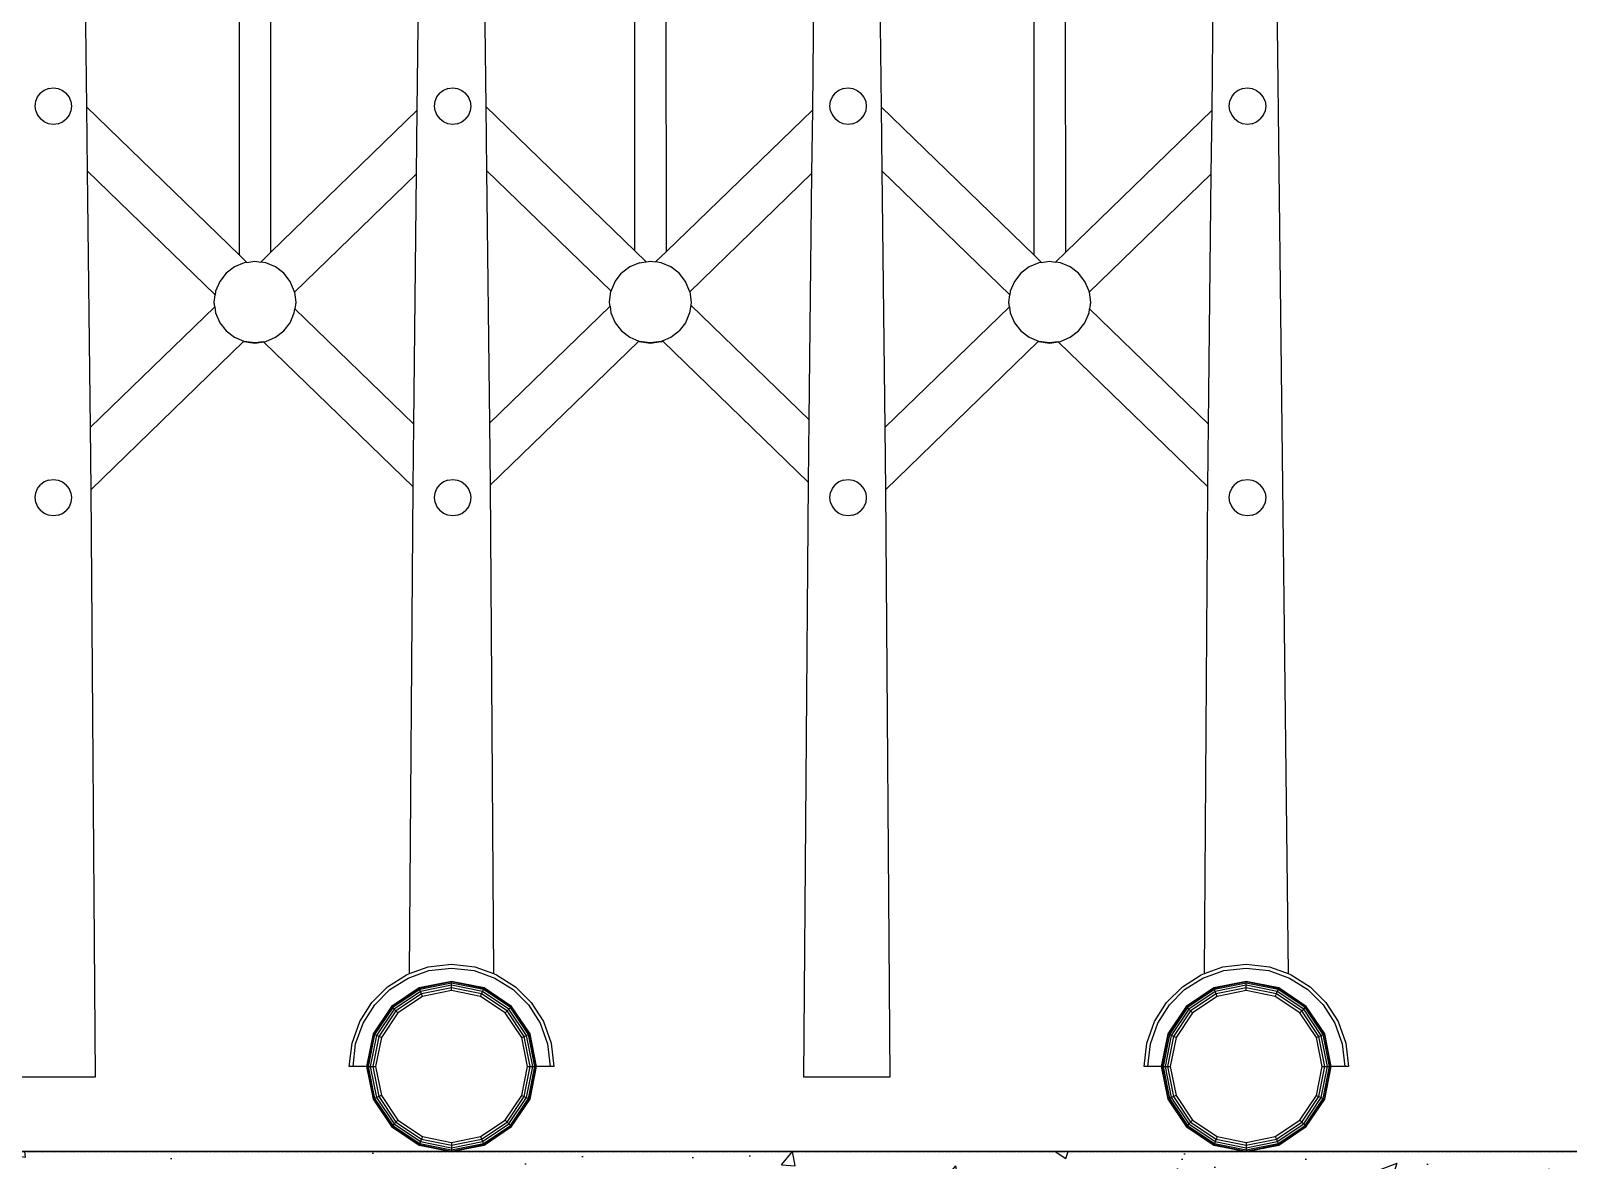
# Model space of a CAD drawing. Extents: x -202236 to 1002404, y -663931 to 1550022.
# Drawn here: x -54808 to -53794, y -351726 to -350982 of the extents above; entities that cross this region are included whole.
import ezdxf

# ---------------------------------------------------------------- set-up
doc = ezdxf.new("R2010")
doc.units = 0
doc.linetypes.add('DOTE', pattern=[2.42, 2, -0.2, 0.02, -0.2])
doc.layers.add('A-AXIS-DOTE', color=14, linetype='DOTE')
doc.layers.add('A-SFCE', color=30, linetype='Continuous')

msp = doc.modelspace()

# ---------------------------------------------------------------- hatches: boundary and pattern name
h = msp.add_hatch()
h.set_pattern_fill('混凝土', color=8, scale=15, angle=-21.69758, style=0, double=1)
h.set_pattern_definition([(50, (-54184.04, -351851.65), (107.589, -9.413), [11.25, -123.75]), (355, (-54184.04, -351851.65), (-20.813, 112.829), [9, -99]), (100.451, (-54175.07, -351852.44), (86.7764, 103.416), [9.561, -105.171]), (46.184, (-54184.04, -351821.65), (160.086, -24.828), [16.875, -185.625]), (96.636, (-54170.7, -351823.72), (140.2, 146.118), [14.342, -157.757]), (351.184, (-54184.04, -351821.65), (140.2, 146.118), [13.5, -148.5]), (21, (-54169.04, -351829.15), (89.536, -60.393), [11.25, -123.75]), (326, (-54169.04, -351829.15), (36.497, 108.7725), [9, -99]), (71.451, (-54161.58, -351834.18), (126.0334, 48.3796), [9.561, -105.171]), (37.5, (-54184.04, -351851.65), (1.824, 49.9341), [0, -97.8, 0, -100.5, 0, -99.375]), (7.5, (-54184.04, -351851.65), (39.4604, 59.1618), [0, -57.3, 0, -95.55, 0, -37.875]), (327.5, (-54217.49, -351851.65), (80.0734, -3.3832), [0, -37.5, 0, -117, 0, -155.25]), (317.5, (-54232.49, -351851.65), (87.478, 15.0157), [0, -48.75, 0, -77.7, 0, -110.25])])
h.paths.add_polyline_path([(-53758.23, -351720.63), (-55555.67, -351720.63), (-55555.67, -351920.63), (-53758.23, -351920.63)])

# ---------------------------------------------------------------- linework, layer by layer
at = {"color": 250}
for p, q in [((-53988.92, -350680.35), (-53978.34, -351603.33)), ((-54669.97, -351129.65), (-54670.06, -350823.23)), ((-54649.14, -351127.71), (-54649.24, -350823)), ((-54409.23, -351126.81), (-54409.32, -350820.49)), ((-54388.41, -351127.29), (-54388.5, -350820.16)), ((-54145.86, -351129.65), (-54145.95, -350823.23)), ((-54125.03, -351127.71), (-54125.13, -350823)), ((-54552.64, -351034.16), (-54551.3, -350917.9)), ((-54508.85, -350916.96), (-54507.54, -351031.55)), ((-54291.89, -351033.74), (-54290.53, -350915.09)), ((-54028.53, -351034.16), (-54027.2, -350917.9)), ((-54772.16, -350922.19), (-54770.91, -351031.84)), ((-54248.05, -350922.19), (-54246.8, -351031.84)), ((-54798.72, -351021.01), (-54801.15, -351022.89)), ((-54795.84, -351019.8), (-54798.72, -351021.01)), ((-54795.84, -351019.8), (-54792.65, -351019.37)), ((-54792.65, -351019.37), (-54789.45, -351019.8)), ((-54789.45, -351019.8), (-54786.58, -351021.01)), ((-54786.58, -351021.01), (-54784.15, -351022.89)), ((-54535.35, -351021.01), (-54537.78, -351022.89)), ((-54532.47, -351019.8), (-54535.35, -351021.01)), ((-54532.47, -351019.8), (-54529.28, -351019.37)), ((-54529.28, -351019.37), (-54526.08, -351019.8)), ((-54526.08, -351019.8), (-54523.21, -351021.01)), ((-54523.21, -351021.01), (-54520.78, -351022.89)), ((-54274.61, -351021.01), (-54277.04, -351022.89)), ((-54271.74, -351019.8), (-54274.61, -351021.01)), ((-54271.74, -351019.8), (-54268.54, -351019.37)), ((-54268.54, -351019.37), (-54265.35, -351019.8)), ((-54265.35, -351019.8), (-54262.47, -351021.01)), ((-54262.47, -351021.01), (-54260.04, -351022.89)), ((-54011.24, -351021.01), (-54013.67, -351022.89)), ((-54008.37, -351019.8), (-54011.24, -351021.01)), ((-54008.37, -351019.8), (-54005.17, -351019.37)), ((-54005.17, -351019.37), (-54001.98, -351019.8)), ((-54001.98, -351019.8), (-53999.1, -351021.01)), ((-53999.1, -351021.01), (-53996.67, -351022.89)), ((-54804.67, -351031.39), (-54804.24, -351028.2)), ((-54804.24, -351028.2), (-54803.03, -351025.33)), ((-54803.03, -351025.33), (-54801.15, -351022.89)), ((-54782.27, -351025.33), (-54784.15, -351022.89)), ((-54781.05, -351028.2), (-54782.27, -351025.33)), ((-54781.05, -351028.2), (-54780.62, -351031.39)), ((-54541.3, -351031.39), (-54540.87, -351028.2)), ((-54540.87, -351028.2), (-54539.66, -351025.33)), ((-54539.66, -351025.33), (-54537.78, -351022.89)), ((-54518.9, -351025.33), (-54520.78, -351022.89)), ((-54517.68, -351028.2), (-54518.9, -351025.33)), ((-54517.68, -351028.2), (-54517.25, -351031.39)), ((-54280.57, -351031.39), (-54280.14, -351028.2)), ((-54280.14, -351028.2), (-54278.92, -351025.33)), ((-54278.92, -351025.33), (-54277.04, -351022.89)), ((-54258.16, -351025.33), (-54260.04, -351022.89)), ((-54256.95, -351028.2), (-54258.16, -351025.33)), ((-54256.95, -351028.2), (-54256.52, -351031.39)), ((-54017.2, -351031.39), (-54016.77, -351028.2)), ((-54016.77, -351028.2), (-54015.55, -351025.33)), ((-54015.55, -351025.33), (-54013.67, -351022.89)), ((-53994.79, -351025.33), (-53996.67, -351022.89)), ((-53993.58, -351028.2), (-53994.79, -351025.33)), ((-53993.58, -351028.2), (-53993.15, -351031.39)), ((-54804.24, -351034.59), (-54804.67, -351031.39)), ((-54804.24, -351034.59), (-54803.03, -351037.46)), ((-54803.03, -351037.46), (-54801.15, -351039.89)), ((-54798.72, -351041.78), (-54801.15, -351039.89)), ((-54786.58, -351041.78), (-54784.15, -351039.89)), ((-54782.27, -351037.46), (-54784.15, -351039.89)), ((-54781.05, -351034.59), (-54782.27, -351037.46)), ((-54780.62, -351031.39), (-54781.05, -351034.59)), ((-54770.91, -351031.84), (-54669.97, -351129.65)), ((-54770.91, -351031.84), (-54770.42, -351074.05)), ((-54649.14, -351127.71), (-54552.64, -351034.16)), ((-54553.12, -351076.03), (-54552.64, -351034.16)), ((-54540.87, -351034.59), (-54541.3, -351031.39)), ((-54540.87, -351034.59), (-54539.66, -351037.46)), ((-54539.66, -351037.46), (-54537.78, -351039.89)), ((-54535.35, -351041.78), (-54537.78, -351039.89)), ((-54523.21, -351041.78), (-54520.78, -351039.89)), ((-54518.9, -351037.46), (-54520.78, -351039.89)), ((-54517.68, -351034.59), (-54518.9, -351037.46)), ((-54517.25, -351031.39), (-54517.68, -351034.59)), ((-54507.54, -351031.55), (-54409.23, -351126.81)), ((-54507.54, -351031.55), (-54507.06, -351073.76)), ((-54388.41, -351127.29), (-54291.89, -351033.74)), ((-54292.37, -351075.61), (-54291.89, -351033.74)), ((-54280.14, -351034.59), (-54280.57, -351031.39)), ((-54280.14, -351034.59), (-54278.92, -351037.46)), ((-54278.92, -351037.46), (-54277.04, -351039.89)), ((-54274.61, -351041.78), (-54277.04, -351039.89)), ((-54262.47, -351041.78), (-54260.04, -351039.89)), ((-54258.16, -351037.46), (-54260.04, -351039.89)), ((-54256.95, -351034.59), (-54258.16, -351037.46)), ((-54256.52, -351031.39), (-54256.95, -351034.59)), ((-54246.8, -351031.84), (-54145.86, -351129.65)), ((-54246.8, -351031.84), (-54246.31, -351074.05)), ((-54125.03, -351127.71), (-54028.53, -351034.16)), ((-54029.01, -351076.03), (-54028.53, -351034.16)), ((-54016.77, -351034.59), (-54017.2, -351031.39)), ((-54016.77, -351034.59), (-54015.55, -351037.46)), ((-54015.55, -351037.46), (-54013.67, -351039.89)), ((-54011.24, -351041.78), (-54013.67, -351039.89)), ((-53999.1, -351041.78), (-53996.67, -351039.89)), ((-53994.79, -351037.46), (-53996.67, -351039.89)), ((-53993.58, -351034.59), (-53994.79, -351037.46)), ((-53993.15, -351031.39), (-53993.58, -351034.59)), ((-54795.84, -351042.99), (-54798.72, -351041.78)), ((-54792.65, -351043.42), (-54795.84, -351042.99)), ((-54789.45, -351042.99), (-54792.65, -351043.42)), ((-54789.45, -351042.99), (-54786.58, -351041.78)), ((-54532.47, -351042.99), (-54535.35, -351041.78)), ((-54529.28, -351043.42), (-54532.47, -351042.99)), ((-54526.08, -351042.99), (-54529.28, -351043.42)), ((-54526.08, -351042.99), (-54523.21, -351041.78)), ((-54271.74, -351042.99), (-54274.61, -351041.78)), ((-54268.54, -351043.42), (-54271.74, -351042.99)), ((-54265.35, -351042.99), (-54268.54, -351043.42)), ((-54265.35, -351042.99), (-54262.47, -351041.78)), ((-54008.37, -351042.99), (-54011.24, -351041.78)), ((-54005.17, -351043.42), (-54008.37, -351042.99)), ((-54001.98, -351042.99), (-54005.17, -351043.42)), ((-54001.98, -351042.99), (-53999.1, -351041.78)), ((-54685.98, -351155.88), (-54770.42, -351074.05)), ((-54770.42, -351074.05), (-54768.48, -351243.38)), ((-54553.12, -351076.03), (-54633.68, -351154.13)), ((-54555.01, -351241.05), (-54553.12, -351076.03)), ((-54424.89, -351153.38), (-54507.06, -351073.76)), ((-54507.06, -351073.76), (-54505.14, -351240.45)), ((-54292.37, -351075.61), (-54373, -351153.76)), ((-54294.24, -351238.24), (-54292.37, -351075.61)), ((-54161.88, -351155.88), (-54246.31, -351074.05)), ((-54246.31, -351074.05), (-54244.37, -351243.38)), ((-54029.01, -351076.03), (-54109.58, -351154.13)), ((-54030.9, -351241.05), (-54029.01, -351076.03)), ((-54669.97, -351129.65), (-54665.04, -351134.42)), ((-54655.87, -351134.22), (-54649.14, -351127.71)), ((-54409.23, -351126.81), (-54401.73, -351134.08)), ((-54388.41, -351127.29), (-54395.5, -351134.17)), ((-54145.86, -351129.65), (-54140.94, -351134.42)), ((-54131.76, -351134.22), (-54125.03, -351127.71)), ((-54678.74, -351141.59), (-54682.94, -351147.04)), ((-54673.29, -351137.38), (-54678.74, -351141.59)), ((-54666.86, -351134.67), (-54673.29, -351137.38)), ((-54665.04, -351134.42), (-54666.86, -351134.67)), ((-54665.04, -351134.42), (-54659.72, -351133.71)), ((-54659.72, -351133.71), (-54655.87, -351134.22)), ((-54652.57, -351134.67), (-54655.87, -351134.22)), ((-54646.14, -351137.38), (-54652.57, -351134.67)), ((-54640.7, -351141.59), (-54646.14, -351137.38)), ((-54636.49, -351147.04), (-54640.7, -351141.59)), ((-54422.21, -351147.04), (-54418, -351141.59)), ((-54412.55, -351137.38), (-54418, -351141.59)), ((-54406.13, -351134.67), (-54412.55, -351137.38)), ((-54406.13, -351134.67), (-54401.73, -351134.08)), ((-54401.73, -351134.08), (-54398.98, -351133.71)), ((-54398.98, -351133.71), (-54395.5, -351134.17)), ((-54391.83, -351134.67), (-54395.5, -351134.17)), ((-54385.4, -351137.38), (-54391.83, -351134.67)), ((-54379.96, -351141.59), (-54385.4, -351137.38)), ((-54375.75, -351147.04), (-54379.96, -351141.59)), ((-54154.63, -351141.59), (-54158.84, -351147.04)), ((-54149.18, -351137.38), (-54154.63, -351141.59)), ((-54142.76, -351134.67), (-54149.18, -351137.38)), ((-54140.94, -351134.42), (-54142.76, -351134.67)), ((-54140.94, -351134.42), (-54135.61, -351133.71)), ((-54135.61, -351133.71), (-54131.76, -351134.22)), ((-54128.46, -351134.67), (-54131.76, -351134.22)), ((-54122.03, -351137.38), (-54128.46, -351134.67)), ((-54116.59, -351141.59), (-54122.03, -351137.38)), ((-54112.38, -351147.04), (-54116.59, -351141.59)), ((-54682.94, -351147.04), (-54685.66, -351153.46)), ((-54633.77, -351153.46), (-54636.49, -351147.04)), ((-54424.89, -351153.38), (-54422.21, -351147.04)), ((-54373.04, -351153.46), (-54375.75, -351147.04)), ((-54158.84, -351147.04), (-54161.55, -351153.46)), ((-54109.66, -351153.46), (-54112.38, -351147.04)), ((-54686.62, -351160.61), (-54685.98, -351155.88)), ((-54686.6, -351160.76), (-54686.62, -351160.61)), ((-54686.62, -351160.92), (-54686.6, -351160.76)), ((-54686.25, -351163.67), (-54686.62, -351160.92)), ((-54686.21, -351163.64), (-54686.6, -351160.76)), ((-54685.66, -351153.46), (-54685.98, -351155.88)), ((-54633.68, -351154.13), (-54633.77, -351153.46)), ((-54633.68, -351154.13), (-54632.81, -351160.61)), ((-54632.83, -351160.76), (-54633.41, -351165.08)), ((-54632.81, -351160.92), (-54633.38, -351165.11)), ((-54632.81, -351160.61), (-54632.83, -351160.76)), ((-54632.83, -351160.76), (-54632.81, -351160.92)), ((-54425.88, -351160.61), (-54424.92, -351153.46)), ((-54425.86, -351160.76), (-54425.88, -351160.61)), ((-54425.88, -351160.92), (-54425.86, -351160.76)), ((-54425.56, -351163.31), (-54425.88, -351160.92)), ((-54425.52, -351163.27), (-54425.86, -351160.76)), ((-54424.92, -351153.46), (-54424.89, -351153.38)), ((-54373, -351153.76), (-54373.04, -351153.46)), ((-54372.34, -351162.56), (-54373.04, -351167.76)), ((-54373, -351153.76), (-54372.07, -351160.61)), ((-54372.09, -351160.76), (-54372.34, -351162.56)), ((-54372.34, -351162.56), (-54372.3, -351162.6)), ((-54372.07, -351160.92), (-54372.3, -351162.6)), ((-54372.3, -351162.6), (-54294.24, -351238.24)), ((-54372.07, -351160.61), (-54372.09, -351160.76)), ((-54372.09, -351160.76), (-54372.07, -351160.92)), ((-54162.51, -351160.61), (-54161.88, -351155.88)), ((-54162.49, -351160.76), (-54162.51, -351160.61)), ((-54162.51, -351160.92), (-54162.49, -351160.76)), ((-54162.14, -351163.67), (-54162.51, -351160.92)), ((-54162.1, -351163.64), (-54162.49, -351160.76)), ((-54161.55, -351153.46), (-54161.88, -351155.88)), ((-54109.58, -351154.13), (-54109.66, -351153.46)), ((-54109.58, -351154.13), (-54108.7, -351160.61)), ((-54108.72, -351160.76), (-54109.3, -351165.08)), ((-54108.7, -351160.92), (-54109.27, -351165.11)), ((-54108.7, -351160.61), (-54108.72, -351160.76)), ((-54108.72, -351160.76), (-54108.7, -351160.92)), ((-54768.48, -351243.38), (-54686.25, -351163.67)), ((-54686.25, -351163.67), (-54686.21, -351163.64)), ((-54686.21, -351163.64), (-54685.66, -351167.76)), ((-54685.66, -351167.76), (-54682.94, -351174.18)), ((-54636.49, -351174.18), (-54633.77, -351167.76)), ((-54633.77, -351167.76), (-54633.41, -351165.08)), ((-54633.41, -351165.08), (-54633.38, -351165.11)), ((-54633.38, -351165.11), (-54555.01, -351241.05)), ((-54505.14, -351240.45), (-54425.56, -351163.31)), ((-54425.56, -351163.31), (-54425.52, -351163.27)), ((-54425.52, -351163.27), (-54424.92, -351167.76)), ((-54424.92, -351167.76), (-54422.21, -351174.18)), ((-54373.04, -351167.76), (-54375.75, -351174.18)), ((-54244.37, -351243.38), (-54162.14, -351163.67)), ((-54162.14, -351163.67), (-54162.1, -351163.64)), ((-54162.1, -351163.64), (-54161.55, -351167.76)), ((-54161.55, -351167.76), (-54158.84, -351174.18)), ((-54112.38, -351174.18), (-54109.66, -351167.76)), ((-54109.66, -351167.76), (-54109.3, -351165.08)), ((-54109.3, -351165.08), (-54109.27, -351165.11)), ((-54109.27, -351165.11), (-54030.9, -351241.05)), ((-54682.94, -351174.18), (-54678.74, -351179.63)), ((-54678.74, -351179.63), (-54673.29, -351183.84)), ((-54646.14, -351183.84), (-54640.7, -351179.63)), ((-54640.7, -351179.63), (-54636.49, -351174.18)), ((-54422.21, -351174.18), (-54418, -351179.63)), ((-54418, -351179.63), (-54412.55, -351183.84)), ((-54385.4, -351183.84), (-54379.96, -351179.63)), ((-54375.75, -351174.18), (-54379.96, -351179.63)), ((-54158.84, -351174.18), (-54154.63, -351179.63)), ((-54154.63, -351179.63), (-54149.18, -351183.84)), ((-54122.03, -351183.84), (-54116.59, -351179.63)), ((-54116.59, -351179.63), (-54112.38, -351174.18)), ((-54667.28, -351186.69), (-54768.01, -351284.33)), ((-54673.29, -351183.84), (-54667.05, -351186.47)), ((-54667.05, -351186.47), (-54667.28, -351186.69)), ((-54666.86, -351186.86), (-54667.28, -351186.69)), ((-54666.86, -351186.55), (-54667.05, -351186.47)), ((-54659.72, -351187.52), (-54666.86, -351186.55)), ((-54659.72, -351187.82), (-54666.86, -351186.86)), ((-54654.11, -351186.76), (-54659.72, -351187.52)), ((-54653.83, -351187.03), (-54659.72, -351187.82)), ((-54654.11, -351186.76), (-54652.57, -351186.55)), ((-54653.83, -351187.03), (-54654.11, -351186.76)), ((-54555.48, -351282.33), (-54653.83, -351187.03)), ((-54652.57, -351186.55), (-54646.14, -351183.84)), ((-54406.84, -351186.56), (-54504.68, -351281.4)), ((-54412.55, -351183.84), (-54406.61, -351186.35)), ((-54406.61, -351186.35), (-54406.84, -351186.56)), ((-54406.13, -351186.86), (-54406.84, -351186.56)), ((-54406.13, -351186.55), (-54406.61, -351186.35)), ((-54398.98, -351187.52), (-54406.13, -351186.55)), ((-54398.98, -351187.82), (-54406.13, -351186.86)), ((-54391.83, -351186.55), (-54398.98, -351187.52)), ((-54391.83, -351186.86), (-54398.98, -351187.82)), ((-54391.83, -351186.55), (-54391.01, -351186.21)), ((-54391.83, -351186.86), (-54390.79, -351186.42)), ((-54391.01, -351186.21), (-54385.4, -351183.84)), ((-54390.79, -351186.42), (-54391.01, -351186.21)), ((-54294.71, -351279.52), (-54390.79, -351186.42)), ((-54143.17, -351186.69), (-54243.9, -351284.33)), ((-54149.18, -351183.84), (-54142.95, -351186.47)), ((-54142.95, -351186.47), (-54143.17, -351186.69)), ((-54142.76, -351186.86), (-54143.17, -351186.69)), ((-54142.76, -351186.55), (-54142.95, -351186.47)), ((-54135.61, -351187.52), (-54142.76, -351186.55)), ((-54135.61, -351187.82), (-54142.76, -351186.86)), ((-54130, -351186.76), (-54135.61, -351187.52)), ((-54129.72, -351187.03), (-54135.61, -351187.82)), ((-54130, -351186.76), (-54128.46, -351186.55)), ((-54129.72, -351187.03), (-54130, -351186.76)), ((-54031.37, -351282.33), (-54129.72, -351187.03)), ((-54128.46, -351186.55), (-54122.03, -351183.84)), ((-54768.48, -351243.38), (-54768.01, -351284.33)), ((-54555.48, -351282.33), (-54555.01, -351241.05)), ((-54505.14, -351240.45), (-54504.68, -351281.4)), ((-54294.71, -351279.52), (-54294.24, -351238.24)), ((-54244.37, -351243.38), (-54243.9, -351284.33)), ((-54031.37, -351282.33), (-54030.9, -351241.05)), ((-54804.24, -351286.35), (-54803.03, -351283.48)), ((-54803.03, -351283.48), (-54801.15, -351281.05)), ((-54798.72, -351279.17), (-54801.15, -351281.05)), ((-54795.84, -351277.95), (-54798.72, -351279.17)), ((-54795.84, -351277.95), (-54792.65, -351277.52)), ((-54792.65, -351277.52), (-54789.45, -351277.95)), ((-54789.45, -351277.95), (-54786.58, -351279.17)), ((-54786.58, -351279.17), (-54784.15, -351281.05)), ((-54782.27, -351283.48), (-54784.15, -351281.05)), ((-54781.05, -351286.35), (-54782.27, -351283.48)), ((-54768.01, -351284.33), (-54765.03, -351671.58)), ((-54557.7, -351603.33), (-54555.48, -351282.33)), ((-54540.87, -351286.35), (-54539.66, -351283.48)), ((-54539.66, -351283.48), (-54537.78, -351281.05)), ((-54535.35, -351279.17), (-54537.78, -351281.05)), ((-54532.47, -351277.95), (-54535.35, -351279.17)), ((-54532.47, -351277.95), (-54529.28, -351277.52)), ((-54529.28, -351277.52), (-54526.08, -351277.95)), ((-54526.08, -351277.95), (-54523.21, -351279.17)), ((-54523.21, -351279.17), (-54520.78, -351281.05)), ((-54518.9, -351283.48), (-54520.78, -351281.05)), ((-54517.68, -351286.35), (-54518.9, -351283.48)), ((-54504.68, -351281.4), (-54502.45, -351603.33)), ((-54297.74, -351671.58), (-54294.71, -351279.52)), ((-54280.14, -351286.35), (-54278.92, -351283.48)), ((-54278.92, -351283.48), (-54277.04, -351281.05)), ((-54274.61, -351279.17), (-54277.04, -351281.05)), ((-54271.74, -351277.95), (-54274.61, -351279.17)), ((-54271.74, -351277.95), (-54268.54, -351277.52)), ((-54268.54, -351277.52), (-54265.35, -351277.95)), ((-54265.35, -351277.95), (-54262.47, -351279.17)), ((-54262.47, -351279.17), (-54260.04, -351281.05)), ((-54258.16, -351283.48), (-54260.04, -351281.05)), ((-54256.95, -351286.35), (-54258.16, -351283.48)), ((-54243.9, -351284.33), (-54240.93, -351671.58)), ((-54033.59, -351603.33), (-54031.37, -351282.33)), ((-54016.77, -351286.35), (-54015.55, -351283.48)), ((-54015.55, -351283.48), (-54013.67, -351281.05)), ((-54011.24, -351279.17), (-54013.67, -351281.05)), ((-54008.37, -351277.95), (-54011.24, -351279.17)), ((-54008.37, -351277.95), (-54005.17, -351277.52)), ((-54005.17, -351277.52), (-54001.98, -351277.95)), ((-54001.98, -351277.95), (-53999.1, -351279.17)), ((-53999.1, -351279.17), (-53996.67, -351281.05)), ((-53994.79, -351283.48), (-53996.67, -351281.05)), ((-53993.58, -351286.35), (-53994.79, -351283.48)), ((-54804.67, -351289.55), (-54804.24, -351286.35)), ((-54804.24, -351292.74), (-54804.67, -351289.55)), ((-54804.24, -351292.74), (-54803.03, -351295.62)), ((-54781.05, -351292.74), (-54782.27, -351295.62)), ((-54781.05, -351286.35), (-54780.62, -351289.55)), ((-54780.62, -351289.55), (-54781.05, -351292.74)), ((-54541.3, -351289.55), (-54540.87, -351286.35)), ((-54540.87, -351292.74), (-54541.3, -351289.55)), ((-54540.87, -351292.74), (-54539.66, -351295.62)), ((-54517.68, -351292.74), (-54518.9, -351295.62)), ((-54517.68, -351286.35), (-54517.25, -351289.55)), ((-54517.25, -351289.55), (-54517.68, -351292.74)), ((-54280.57, -351289.55), (-54280.14, -351286.35)), ((-54280.14, -351292.74), (-54280.57, -351289.55)), ((-54280.14, -351292.74), (-54278.92, -351295.62)), ((-54256.95, -351292.74), (-54258.16, -351295.62)), ((-54256.95, -351286.35), (-54256.52, -351289.55)), ((-54256.52, -351289.55), (-54256.95, -351292.74)), ((-54017.2, -351289.55), (-54016.77, -351286.35)), ((-54016.77, -351292.74), (-54017.2, -351289.55)), ((-54016.77, -351292.74), (-54015.55, -351295.62)), ((-53993.58, -351292.74), (-53994.79, -351295.62)), ((-53993.58, -351286.35), (-53993.15, -351289.55)), ((-53993.15, -351289.55), (-53993.58, -351292.74)), ((-54803.03, -351295.62), (-54801.15, -351298.05)), ((-54798.72, -351299.93), (-54801.15, -351298.05)), ((-54795.84, -351301.14), (-54798.72, -351299.93)), ((-54792.65, -351301.57), (-54795.84, -351301.14)), ((-54789.45, -351301.14), (-54792.65, -351301.57)), ((-54789.45, -351301.14), (-54786.58, -351299.93)), ((-54786.58, -351299.93), (-54784.15, -351298.05)), ((-54782.27, -351295.62), (-54784.15, -351298.05)), ((-54539.66, -351295.62), (-54537.78, -351298.05)), ((-54535.35, -351299.93), (-54537.78, -351298.05)), ((-54532.47, -351301.14), (-54535.35, -351299.93)), ((-54529.28, -351301.57), (-54532.47, -351301.14)), ((-54526.08, -351301.14), (-54529.28, -351301.57)), ((-54526.08, -351301.14), (-54523.21, -351299.93)), ((-54523.21, -351299.93), (-54520.78, -351298.05)), ((-54518.9, -351295.62), (-54520.78, -351298.05)), ((-54278.92, -351295.62), (-54277.04, -351298.05)), ((-54274.61, -351299.93), (-54277.04, -351298.05)), ((-54271.74, -351301.14), (-54274.61, -351299.93)), ((-54268.54, -351301.57), (-54271.74, -351301.14)), ((-54265.35, -351301.14), (-54268.54, -351301.57)), ((-54265.35, -351301.14), (-54262.47, -351299.93)), ((-54262.47, -351299.93), (-54260.04, -351298.05)), ((-54258.16, -351295.62), (-54260.04, -351298.05)), ((-54015.55, -351295.62), (-54013.67, -351298.05)), ((-54011.24, -351299.93), (-54013.67, -351298.05)), ((-54008.37, -351301.14), (-54011.24, -351299.93)), ((-54005.17, -351301.57), (-54008.37, -351301.14)), ((-54001.98, -351301.14), (-54005.17, -351301.57)), ((-54001.98, -351301.14), (-53999.1, -351299.93)), ((-53999.1, -351299.93), (-53996.67, -351298.05)), ((-53994.79, -351295.62), (-53996.67, -351298.05)), ((-54557.7, -351603.33), (-54545.52, -351598.97)), ((-54545.52, -351598.97), (-54530.07, -351597.19)), ((-54530.07, -351597.19), (-54514.63, -351598.97)), ((-54514.63, -351598.97), (-54502.45, -351603.33)), ((-54033.59, -351603.33), (-54021.41, -351598.97)), ((-54021.41, -351598.97), (-54005.96, -351597.19)), ((-54005.96, -351597.19), (-53990.52, -351598.97)), ((-53990.52, -351598.97), (-53978.34, -351603.33)), ((-54572.22, -351612.01), (-54559.7, -351604.05)), ((-54570.69, -351613.93), (-54558.63, -351606.26)), ((-54559.7, -351604.05), (-54557.7, -351603.33)), ((-54558.63, -351606.26), (-54544.96, -351601.37)), ((-54530.07, -351608.56), (-54551.52, -351612.82)), ((-54530.07, -351608.85), (-54551.41, -351613.09)), ((-54544.96, -351601.37), (-54530.07, -351599.65)), ((-54530.07, -351599.65), (-54515.19, -351601.37)), ((-54508.63, -351612.82), (-54530.07, -351608.56)), ((-54530.07, -351608.85), (-54530.07, -351608.56)), ((-54508.74, -351613.09), (-54530.07, -351608.85)), ((-54530.07, -351609.7), (-54530.07, -351608.85)), ((-54515.19, -351601.37), (-54501.52, -351606.26)), ((-54502.45, -351603.33), (-54500.44, -351604.05)), ((-54501.52, -351606.26), (-54489.46, -351613.93)), ((-54500.44, -351604.05), (-54487.93, -351612.01)), ((-54048.11, -351612.01), (-54035.59, -351604.05)), ((-54046.58, -351613.93), (-54034.52, -351606.26)), ((-54035.59, -351604.05), (-54033.59, -351603.33)), ((-54034.52, -351606.26), (-54020.85, -351601.37)), ((-54005.96, -351608.56), (-54027.41, -351612.82)), ((-54005.96, -351608.85), (-54027.3, -351613.09)), ((-54020.85, -351601.37), (-54005.96, -351599.65)), ((-54005.96, -351599.65), (-53991.08, -351601.37)), ((-53984.52, -351612.82), (-54005.96, -351608.56)), ((-54005.96, -351608.85), (-54005.96, -351608.56)), ((-53984.63, -351613.09), (-54005.96, -351608.85)), ((-54005.96, -351609.7), (-54005.96, -351608.85)), ((-53991.08, -351601.37), (-53977.41, -351606.26)), ((-53978.34, -351603.33), (-53976.34, -351604.05)), ((-53977.41, -351606.26), (-53965.35, -351613.93)), ((-53976.34, -351604.05), (-53963.82, -351612.01)), ((-54582.66, -351622.45), (-54572.22, -351612.01)), ((-54580.75, -351624), (-54570.69, -351613.93)), ((-54551.52, -351612.82), (-54569.7, -351624.97)), ((-54551.41, -351613.09), (-54569.49, -351625.18)), ((-54551.08, -351613.88), (-54568.89, -351625.78)), ((-54550.58, -351615.1), (-54567.96, -351626.71)), ((-54549.94, -351616.64), (-54566.78, -351627.89)), ((-54549.23, -351618.35), (-54565.47, -351629.2)), ((-54551.41, -351613.09), (-54551.52, -351612.82)), ((-54551.08, -351613.88), (-54551.41, -351613.09)), ((-54530.07, -351609.7), (-54551.08, -351613.88)), ((-54550.58, -351615.1), (-54551.08, -351613.88)), ((-54530.07, -351611.02), (-54550.58, -351615.1)), ((-54549.94, -351616.64), (-54550.58, -351615.1)), ((-54530.07, -351612.69), (-54549.94, -351616.64)), ((-54549.23, -351618.35), (-54549.94, -351616.64)), ((-54530.07, -351614.53), (-54549.23, -351618.35)), ((-54509.06, -351613.88), (-54530.07, -351609.7)), ((-54530.07, -351611.02), (-54530.07, -351609.7)), ((-54509.57, -351615.1), (-54530.07, -351611.02)), ((-54530.07, -351612.69), (-54530.07, -351611.02)), ((-54510.21, -351616.64), (-54530.07, -351612.69)), ((-54530.07, -351614.53), (-54530.07, -351612.69)), ((-54510.92, -351618.35), (-54530.07, -351614.53)), ((-54510.92, -351618.35), (-54510.21, -351616.64)), ((-54494.67, -351629.2), (-54510.92, -351618.35)), ((-54510.21, -351616.64), (-54509.57, -351615.1)), ((-54493.37, -351627.89), (-54510.21, -351616.64)), ((-54509.57, -351615.1), (-54509.06, -351613.88)), ((-54492.19, -351626.71), (-54509.57, -351615.1)), ((-54509.06, -351613.88), (-54508.74, -351613.09)), ((-54491.26, -351625.78), (-54509.06, -351613.88)), ((-54508.74, -351613.09), (-54508.63, -351612.82)), ((-54490.65, -351625.18), (-54508.74, -351613.09)), ((-54490.45, -351624.97), (-54508.63, -351612.82)), ((-54489.46, -351613.93), (-54479.4, -351624)), ((-54487.93, -351612.01), (-54477.49, -351622.45)), ((-54058.55, -351622.45), (-54048.11, -351612.01)), ((-54056.64, -351624), (-54046.58, -351613.93)), ((-54027.41, -351612.82), (-54045.59, -351624.97)), ((-54027.3, -351613.09), (-54045.38, -351625.18)), ((-54026.97, -351613.88), (-54044.78, -351625.78)), ((-54026.47, -351615.1), (-54043.85, -351626.71)), ((-54025.83, -351616.64), (-54042.67, -351627.89)), ((-54025.12, -351618.35), (-54041.36, -351629.2)), ((-54027.3, -351613.09), (-54027.41, -351612.82)), ((-54026.97, -351613.88), (-54027.3, -351613.09)), ((-54005.96, -351609.7), (-54026.97, -351613.88)), ((-54026.47, -351615.1), (-54026.97, -351613.88)), ((-54005.96, -351611.02), (-54026.47, -351615.1)), ((-54025.83, -351616.64), (-54026.47, -351615.1)), ((-54005.96, -351612.69), (-54025.83, -351616.64)), ((-54025.12, -351618.35), (-54025.83, -351616.64)), ((-54005.96, -351614.53), (-54025.12, -351618.35)), ((-53984.96, -351613.88), (-54005.96, -351609.7)), ((-54005.96, -351611.02), (-54005.96, -351609.7)), ((-53985.46, -351615.1), (-54005.96, -351611.02)), ((-54005.96, -351612.69), (-54005.96, -351611.02)), ((-53986.1, -351616.64), (-54005.96, -351612.69)), ((-54005.96, -351614.53), (-54005.96, -351612.69)), ((-53986.81, -351618.35), (-54005.96, -351614.53)), ((-53986.81, -351618.35), (-53986.1, -351616.64)), ((-53970.57, -351629.2), (-53986.81, -351618.35)), ((-53986.1, -351616.64), (-53985.46, -351615.1)), ((-53969.26, -351627.89), (-53986.1, -351616.64)), ((-53985.46, -351615.1), (-53984.96, -351613.88)), ((-53968.08, -351626.71), (-53985.46, -351615.1)), ((-53984.96, -351613.88), (-53984.63, -351613.09)), ((-53967.15, -351625.78), (-53984.96, -351613.88)), ((-53984.63, -351613.09), (-53984.52, -351612.82)), ((-53966.55, -351625.18), (-53984.63, -351613.09)), ((-53966.34, -351624.97), (-53984.52, -351612.82)), ((-53965.35, -351613.93), (-53955.29, -351624)), ((-53963.82, -351612.01), (-53953.38, -351622.45)), ((-54590.62, -351634.97), (-54582.66, -351622.45)), ((-54588.41, -351636.06), (-54580.75, -351624)), ((-54569.7, -351624.97), (-54581.85, -351643.15)), ((-54569.49, -351625.18), (-54581.58, -351643.26)), ((-54568.89, -351625.78), (-54580.79, -351643.59)), ((-54567.96, -351626.71), (-54579.57, -351644.09)), ((-54566.78, -351627.89), (-54578.03, -351644.73)), ((-54565.47, -351629.2), (-54576.32, -351645.44)), ((-54569.49, -351625.18), (-54569.7, -351624.97)), ((-54568.89, -351625.78), (-54569.49, -351625.18)), ((-54567.96, -351626.71), (-54568.89, -351625.78)), ((-54566.78, -351627.89), (-54567.96, -351626.71)), ((-54565.47, -351629.2), (-54566.78, -351627.89)), ((-54494.67, -351629.2), (-54493.37, -351627.89)), ((-54483.82, -351645.44), (-54494.67, -351629.2)), ((-54493.37, -351627.89), (-54492.19, -351626.71)), ((-54482.12, -351644.73), (-54493.37, -351627.89)), ((-54492.19, -351626.71), (-54491.26, -351625.78)), ((-54480.58, -351644.09), (-54492.19, -351626.71)), ((-54491.26, -351625.78), (-54490.65, -351625.18)), ((-54479.35, -351643.59), (-54491.26, -351625.78)), ((-54490.65, -351625.18), (-54490.45, -351624.97)), ((-54478.57, -351643.26), (-54490.65, -351625.18)), ((-54478.3, -351643.15), (-54490.45, -351624.97)), ((-54479.4, -351624), (-54471.73, -351636.06)), ((-54477.49, -351622.45), (-54469.52, -351634.97)), ((-54066.51, -351634.97), (-54058.55, -351622.45)), ((-54064.31, -351636.06), (-54056.64, -351624)), ((-54045.59, -351624.97), (-54057.74, -351643.15)), ((-54045.38, -351625.18), (-54057.47, -351643.26)), ((-54044.78, -351625.78), (-54056.68, -351643.59)), ((-54043.85, -351626.71), (-54055.46, -351644.09)), ((-54042.67, -351627.89), (-54053.92, -351644.73)), ((-54041.36, -351629.2), (-54052.22, -351645.44)), ((-54045.38, -351625.18), (-54045.59, -351624.97)), ((-54044.78, -351625.78), (-54045.38, -351625.18)), ((-54043.85, -351626.71), (-54044.78, -351625.78)), ((-54042.67, -351627.89), (-54043.85, -351626.71)), ((-54041.36, -351629.2), (-54042.67, -351627.89)), ((-53970.57, -351629.2), (-53969.26, -351627.89)), ((-53959.71, -351645.44), (-53970.57, -351629.2)), ((-53969.26, -351627.89), (-53968.08, -351626.71)), ((-53958.01, -351644.73), (-53969.26, -351627.89)), ((-53968.08, -351626.71), (-53967.15, -351625.78)), ((-53956.47, -351644.09), (-53968.08, -351626.71)), ((-53967.15, -351625.78), (-53966.55, -351625.18)), ((-53955.25, -351643.59), (-53967.15, -351625.78)), ((-53966.55, -351625.18), (-53966.34, -351624.97)), ((-53954.46, -351643.26), (-53966.55, -351625.18)), ((-53954.19, -351643.15), (-53966.34, -351624.97)), ((-53955.29, -351624), (-53947.62, -351636.06)), ((-53953.38, -351622.45), (-53945.41, -351634.97)), ((-54595.7, -351649.15), (-54590.62, -351634.97)), ((-54593.3, -351649.73), (-54588.41, -351636.06)), ((-54471.73, -351636.06), (-54466.84, -351649.73)), ((-54469.52, -351634.97), (-54464.45, -351649.15)), ((-54071.59, -351649.15), (-54066.51, -351634.97)), ((-54069.19, -351649.73), (-54064.31, -351636.06)), ((-53947.62, -351636.06), (-53942.74, -351649.73)), ((-53945.41, -351634.97), (-53940.34, -351649.15)), ((-54597.48, -351664.6), (-54595.7, -351649.15)), ((-54581.85, -351643.15), (-54586.11, -351664.6)), ((-54581.58, -351643.26), (-54585.82, -351664.6)), ((-54580.79, -351643.59), (-54584.97, -351664.6)), ((-54579.57, -351644.09), (-54583.65, -351664.6)), ((-54578.03, -351644.73), (-54581.98, -351664.6)), ((-54581.58, -351643.26), (-54581.85, -351643.15)), ((-54580.79, -351643.59), (-54581.58, -351643.26)), ((-54579.57, -351644.09), (-54580.79, -351643.59)), ((-54576.32, -351645.44), (-54580.13, -351664.6)), ((-54578.03, -351644.73), (-54579.57, -351644.09)), ((-54576.32, -351645.44), (-54578.03, -351644.73)), ((-54483.82, -351645.44), (-54482.12, -351644.73)), ((-54480.01, -351664.6), (-54483.82, -351645.44)), ((-54482.12, -351644.73), (-54480.58, -351644.09)), ((-54478.16, -351664.6), (-54482.12, -351644.73)), ((-54480.58, -351644.09), (-54479.35, -351643.59)), ((-54476.5, -351664.6), (-54480.58, -351644.09)), ((-54479.35, -351643.59), (-54478.57, -351643.26)), ((-54475.18, -351664.6), (-54479.35, -351643.59)), ((-54478.57, -351643.26), (-54478.3, -351643.15)), ((-54474.33, -351664.6), (-54478.57, -351643.26)), ((-54474.03, -351664.6), (-54478.3, -351643.15)), ((-54464.45, -351649.15), (-54462.67, -351664.6)), ((-54073.37, -351664.6), (-54071.59, -351649.15)), ((-54057.74, -351643.15), (-54062, -351664.6)), ((-54057.47, -351643.26), (-54061.71, -351664.6)), ((-54056.68, -351643.59), (-54060.86, -351664.6)), ((-54055.46, -351644.09), (-54059.54, -351664.6)), ((-54053.92, -351644.73), (-54057.87, -351664.6)), ((-54057.47, -351643.26), (-54057.74, -351643.15)), ((-54056.68, -351643.59), (-54057.47, -351643.26)), ((-54055.46, -351644.09), (-54056.68, -351643.59)), ((-54052.22, -351645.44), (-54056.03, -351664.6)), ((-54053.92, -351644.73), (-54055.46, -351644.09)), ((-54052.22, -351645.44), (-54053.92, -351644.73)), ((-53959.71, -351645.44), (-53958.01, -351644.73)), ((-53955.9, -351664.6), (-53959.71, -351645.44)), ((-53958.01, -351644.73), (-53956.47, -351644.09)), ((-53954.06, -351664.6), (-53958.01, -351644.73)), ((-53956.47, -351644.09), (-53955.25, -351643.59)), ((-53952.39, -351664.6), (-53956.47, -351644.09)), ((-53955.25, -351643.59), (-53954.46, -351643.26)), ((-53951.07, -351664.6), (-53955.25, -351643.59)), ((-53954.46, -351643.26), (-53954.19, -351643.15)), ((-53950.22, -351664.6), (-53954.46, -351643.26)), ((-53949.93, -351664.6), (-53954.19, -351643.15)), ((-53940.34, -351649.15), (-53938.56, -351664.6)), ((-54595.02, -351664.6), (-54593.3, -351649.73)), ((-54466.84, -351649.73), (-54465.13, -351664.6)), ((-54070.91, -351664.6), (-54069.19, -351649.73)), ((-53942.74, -351649.73), (-53941.02, -351664.6)), ((-54595.02, -351664.6), (-54597.48, -351664.6)), ((-54586.11, -351664.6), (-54595.02, -351664.6)), ((-54586.11, -351664.6), (-54581.85, -351686.04)), ((-54586.11, -351664.6), (-54585.82, -351664.6)), ((-54585.82, -351664.6), (-54581.58, -351685.93)), ((-54585.82, -351664.6), (-54584.97, -351664.6)), ((-54584.97, -351664.6), (-54580.79, -351685.6)), ((-54584.97, -351664.6), (-54583.65, -351664.6)), ((-54583.65, -351664.6), (-54579.57, -351685.1)), ((-54583.65, -351664.6), (-54581.98, -351664.6)), ((-54581.98, -351664.6), (-54578.03, -351684.46)), ((-54581.98, -351664.6), (-54580.13, -351664.6)), ((-54580.13, -351664.6), (-54576.32, -351683.75)), ((-54483.82, -351683.75), (-54480.01, -351664.6)), ((-54482.12, -351684.46), (-54478.16, -351664.6)), ((-54480.58, -351685.1), (-54476.5, -351664.6)), ((-54480.01, -351664.6), (-54478.16, -351664.6)), ((-54479.35, -351685.6), (-54475.18, -351664.6)), ((-54478.57, -351685.93), (-54474.33, -351664.6)), ((-54478.3, -351686.04), (-54474.03, -351664.6)), ((-54478.16, -351664.6), (-54476.5, -351664.6)), ((-54476.5, -351664.6), (-54475.18, -351664.6)), ((-54475.18, -351664.6), (-54474.33, -351664.6)), ((-54474.33, -351664.6), (-54474.03, -351664.6)), ((-54465.13, -351664.6), (-54474.03, -351664.6)), ((-54462.67, -351664.6), (-54465.13, -351664.6)), ((-54070.91, -351664.6), (-54073.37, -351664.6)), ((-54062, -351664.6), (-54070.91, -351664.6)), ((-54062, -351664.6), (-54057.74, -351686.04)), ((-54062, -351664.6), (-54061.71, -351664.6)), ((-54061.71, -351664.6), (-54057.47, -351685.93)), ((-54061.71, -351664.6), (-54060.86, -351664.6)), ((-54060.86, -351664.6), (-54056.68, -351685.6)), ((-54060.86, -351664.6), (-54059.54, -351664.6)), ((-54059.54, -351664.6), (-54055.46, -351685.1)), ((-54059.54, -351664.6), (-54057.87, -351664.6)), ((-54057.87, -351664.6), (-54053.92, -351684.46)), ((-54057.87, -351664.6), (-54056.03, -351664.6)), ((-54056.03, -351664.6), (-54052.22, -351683.75)), ((-53959.71, -351683.75), (-53955.9, -351664.6)), ((-53958.01, -351684.46), (-53954.06, -351664.6)), ((-53956.47, -351685.1), (-53952.39, -351664.6)), ((-53955.9, -351664.6), (-53954.06, -351664.6)), ((-53955.25, -351685.6), (-53951.07, -351664.6)), ((-53954.46, -351685.93), (-53950.22, -351664.6)), ((-53954.19, -351686.04), (-53949.93, -351664.6)), ((-53954.06, -351664.6), (-53952.39, -351664.6)), ((-53952.39, -351664.6), (-53951.07, -351664.6)), ((-53951.07, -351664.6), (-53950.22, -351664.6)), ((-53950.22, -351664.6), (-53949.93, -351664.6)), ((-53941.02, -351664.6), (-53949.93, -351664.6)), ((-53938.56, -351664.6), (-53941.02, -351664.6)), ((-54765.03, -351671.58), (-54821.85, -351671.58)), ((-54240.93, -351671.58), (-54297.74, -351671.58)), ((-54581.58, -351685.93), (-54581.85, -351686.04)), ((-54581.85, -351686.04), (-54569.7, -351704.22)), ((-54580.79, -351685.6), (-54581.58, -351685.93)), ((-54581.58, -351685.93), (-54569.49, -351704.01)), ((-54579.57, -351685.1), (-54580.79, -351685.6)), ((-54580.79, -351685.6), (-54568.89, -351703.41)), ((-54578.03, -351684.46), (-54579.57, -351685.1)), ((-54579.57, -351685.1), (-54567.96, -351702.48)), ((-54576.32, -351683.75), (-54578.03, -351684.46)), ((-54578.03, -351684.46), (-54566.78, -351701.3)), ((-54576.32, -351683.75), (-54565.47, -351699.99)), ((-54494.67, -351699.99), (-54483.82, -351683.75)), ((-54493.37, -351701.3), (-54482.12, -351684.46)), ((-54492.19, -351702.48), (-54480.58, -351685.1)), ((-54491.26, -351703.41), (-54479.35, -351685.6)), ((-54490.65, -351704.01), (-54478.57, -351685.93)), ((-54490.45, -351704.22), (-54478.3, -351686.04)), ((-54483.82, -351683.75), (-54482.12, -351684.46)), ((-54482.12, -351684.46), (-54480.58, -351685.1)), ((-54480.58, -351685.1), (-54479.35, -351685.6)), ((-54479.35, -351685.6), (-54478.57, -351685.93)), ((-54478.57, -351685.93), (-54478.3, -351686.04)), ((-54057.47, -351685.93), (-54057.74, -351686.04)), ((-54057.74, -351686.04), (-54045.59, -351704.22)), ((-54056.68, -351685.6), (-54057.47, -351685.93)), ((-54057.47, -351685.93), (-54045.38, -351704.01)), ((-54055.46, -351685.1), (-54056.68, -351685.6)), ((-54056.68, -351685.6), (-54044.78, -351703.41)), ((-54053.92, -351684.46), (-54055.46, -351685.1)), ((-54055.46, -351685.1), (-54043.85, -351702.48)), ((-54052.22, -351683.75), (-54053.92, -351684.46)), ((-54053.92, -351684.46), (-54042.67, -351701.3)), ((-54052.22, -351683.75), (-54041.36, -351699.99)), ((-53970.57, -351699.99), (-53959.71, -351683.75)), ((-53969.26, -351701.3), (-53958.01, -351684.46)), ((-53968.08, -351702.48), (-53956.47, -351685.1)), ((-53967.15, -351703.41), (-53955.25, -351685.6)), ((-53966.55, -351704.01), (-53954.46, -351685.93)), ((-53966.34, -351704.22), (-53954.19, -351686.04)), ((-53959.71, -351683.75), (-53958.01, -351684.46)), ((-53958.01, -351684.46), (-53956.47, -351685.1)), ((-53956.47, -351685.1), (-53955.25, -351685.6)), ((-53955.25, -351685.6), (-53954.46, -351685.93)), ((-53954.46, -351685.93), (-53954.19, -351686.04)), ((-54565.47, -351699.99), (-54566.78, -351701.3)), ((-54565.47, -351699.99), (-54549.23, -351710.85)), ((-54510.92, -351710.85), (-54494.67, -351699.99)), ((-54494.67, -351699.99), (-54493.37, -351701.3)), ((-54041.36, -351699.99), (-54042.67, -351701.3)), ((-54041.36, -351699.99), (-54025.12, -351710.85)), ((-53986.81, -351710.85), (-53970.57, -351699.99)), ((-53970.57, -351699.99), (-53969.26, -351701.3)), ((-54569.49, -351704.01), (-54569.7, -351704.22)), ((-54569.7, -351704.22), (-54551.52, -351716.37)), ((-54568.89, -351703.41), (-54569.49, -351704.01)), ((-54569.49, -351704.01), (-54551.41, -351716.1)), ((-54567.96, -351702.48), (-54568.89, -351703.41)), ((-54568.89, -351703.41), (-54551.08, -351715.31)), ((-54566.78, -351701.3), (-54567.96, -351702.48)), ((-54567.96, -351702.48), (-54550.58, -351714.09)), ((-54566.78, -351701.3), (-54549.94, -351712.55)), ((-54510.21, -351712.55), (-54493.37, -351701.3)), ((-54509.57, -351714.09), (-54492.19, -351702.48)), ((-54509.06, -351715.31), (-54491.26, -351703.41)), ((-54508.74, -351716.1), (-54490.65, -351704.01)), ((-54508.63, -351716.37), (-54490.45, -351704.22)), ((-54493.37, -351701.3), (-54492.19, -351702.48)), ((-54492.19, -351702.48), (-54491.26, -351703.41)), ((-54491.26, -351703.41), (-54490.65, -351704.01)), ((-54490.65, -351704.01), (-54490.45, -351704.22)), ((-54045.38, -351704.01), (-54045.59, -351704.22)), ((-54045.59, -351704.22), (-54027.41, -351716.37)), ((-54044.78, -351703.41), (-54045.38, -351704.01)), ((-54045.38, -351704.01), (-54027.3, -351716.1)), ((-54043.85, -351702.48), (-54044.78, -351703.41)), ((-54044.78, -351703.41), (-54026.97, -351715.31)), ((-54042.67, -351701.3), (-54043.85, -351702.48)), ((-54043.85, -351702.48), (-54026.47, -351714.09)), ((-54042.67, -351701.3), (-54025.83, -351712.55)), ((-53986.1, -351712.55), (-53969.26, -351701.3)), ((-53985.46, -351714.09), (-53968.08, -351702.48)), ((-53984.96, -351715.31), (-53967.15, -351703.41)), ((-53984.63, -351716.1), (-53966.55, -351704.01)), ((-53984.52, -351716.37), (-53966.34, -351704.22)), ((-53969.26, -351701.3), (-53968.08, -351702.48)), ((-53968.08, -351702.48), (-53967.15, -351703.41)), ((-53967.15, -351703.41), (-53966.55, -351704.01)), ((-53966.55, -351704.01), (-53966.34, -351704.22)), ((-54551.41, -351716.1), (-54551.52, -351716.37)), ((-54551.52, -351716.37), (-54530.07, -351720.63)), ((-54551.08, -351715.31), (-54551.41, -351716.1)), ((-54551.41, -351716.1), (-54530.07, -351720.34)), ((-54550.58, -351714.09), (-54551.08, -351715.31)), ((-54551.08, -351715.31), (-54530.07, -351719.49)), ((-54549.94, -351712.55), (-54550.58, -351714.09)), ((-54550.58, -351714.09), (-54530.07, -351718.17)), ((-54549.23, -351710.85), (-54549.94, -351712.55)), ((-54549.94, -351712.55), (-54530.07, -351716.5)), ((-54549.23, -351710.85), (-54530.07, -351714.66)), ((-54530.07, -351714.66), (-54510.92, -351710.85)), ((-54530.07, -351716.5), (-54510.21, -351712.55)), ((-54530.07, -351718.17), (-54509.57, -351714.09)), ((-54530.07, -351714.66), (-54530.07, -351716.5)), ((-54530.07, -351719.49), (-54509.06, -351715.31)), ((-54530.07, -351720.34), (-54508.74, -351716.1)), ((-54530.07, -351720.63), (-54508.63, -351716.37)), ((-54530.07, -351716.5), (-54530.07, -351718.17)), ((-54530.07, -351718.17), (-54530.07, -351719.49)), ((-54530.07, -351719.49), (-54530.07, -351720.34)), ((-54530.07, -351720.34), (-54530.07, -351720.63)), ((-54510.92, -351710.85), (-54510.21, -351712.55)), ((-54510.21, -351712.55), (-54509.57, -351714.09)), ((-54509.57, -351714.09), (-54509.06, -351715.31)), ((-54509.06, -351715.31), (-54508.74, -351716.1)), ((-54508.74, -351716.1), (-54508.63, -351716.37)), ((-54027.3, -351716.1), (-54027.41, -351716.37)), ((-54027.41, -351716.37), (-54005.96, -351720.63)), ((-54026.97, -351715.31), (-54027.3, -351716.1)), ((-54027.3, -351716.1), (-54005.96, -351720.34)), ((-54026.47, -351714.09), (-54026.97, -351715.31)), ((-54026.97, -351715.31), (-54005.96, -351719.49)), ((-54025.83, -351712.55), (-54026.47, -351714.09)), ((-54026.47, -351714.09), (-54005.96, -351718.17)), ((-54025.12, -351710.85), (-54025.83, -351712.55)), ((-54025.83, -351712.55), (-54005.96, -351716.5)), ((-54025.12, -351710.85), (-54005.96, -351714.66)), ((-54005.96, -351714.66), (-53986.81, -351710.85)), ((-54005.96, -351716.5), (-53986.1, -351712.55)), ((-54005.96, -351718.17), (-53985.46, -351714.09)), ((-54005.96, -351714.66), (-54005.96, -351716.5)), ((-54005.96, -351719.49), (-53984.96, -351715.31)), ((-54005.96, -351720.34), (-53984.63, -351716.1)), ((-54005.96, -351720.63), (-53984.52, -351716.37)), ((-54005.96, -351716.5), (-54005.96, -351718.17)), ((-54005.96, -351718.17), (-54005.96, -351719.49)), ((-54005.96, -351719.49), (-54005.96, -351720.34)), ((-54005.96, -351720.34), (-54005.96, -351720.63)), ((-53986.81, -351710.85), (-53986.1, -351712.55)), ((-53986.1, -351712.55), (-53985.46, -351714.09)), ((-53985.46, -351714.09), (-53984.96, -351715.31)), ((-53984.96, -351715.31), (-53984.63, -351716.1)), ((-53984.63, -351716.1), (-53984.52, -351716.37))]:
    msp.add_line(p, q, dxfattribs=at)
at = {"layer": 'A-AXIS-DOTE'}
msp.add_line((-75697.43, -351720.63), (-50656.43, -351720.63), dxfattribs=at)
at = {"layer": 'A-SFCE'}
msp.add_lwpolyline([(-53758.23, -351720.63), (-55555.67, -351720.63)], dxfattribs=at)

doc.saveas('drawing.dxf')
